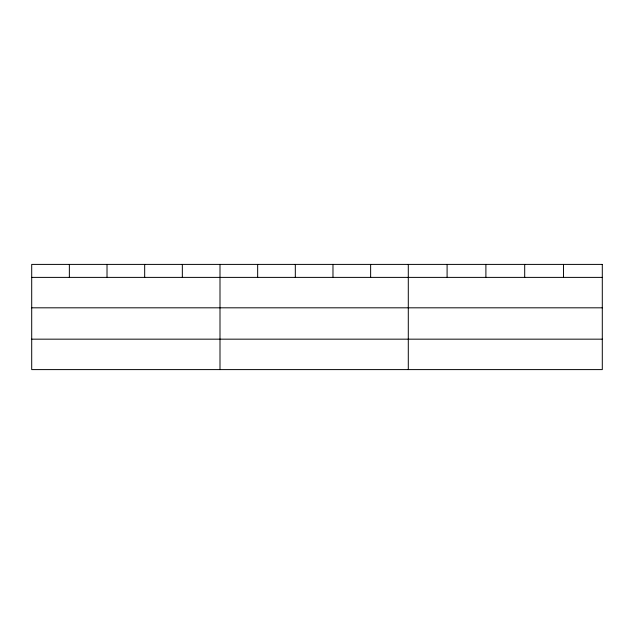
<?xml version="1.0" encoding="UTF-8"?>
<svg xmlns="http://www.w3.org/2000/svg" width="634" height="634" viewBox="0 0 634 634"><rect width="100%" height="100%" fill="white"/><g stroke="black" fill="none" stroke-linecap="round" stroke-linejoin="round"><path stroke-width="0.95" d="M31.7 277.391L602.3 277.391M31.7 307.815L602.3 307.815M31.7 339.166L602.3 339.166M563.499 264.402L563.499 277.391M524.698 264.402L524.698 277.391M485.898 264.402L485.898 277.391M447.097 264.402L447.097 277.391M408.296 264.402L408.296 369.598M370.636 264.402L370.636 277.391M332.977 264.402L332.977 277.391M295.317 264.402L295.317 277.391M257.658 264.402L257.658 277.391M219.998 264.402L219.998 369.598M182.338 264.402L182.338 277.391M144.679 264.402L144.679 277.391M107.019 264.402L107.019 277.391M69.36 264.402L69.36 277.391M602.3 264.402L31.7 264.402L31.7 369.598L602.3 369.598L602.3 264.402"/></g></svg>
